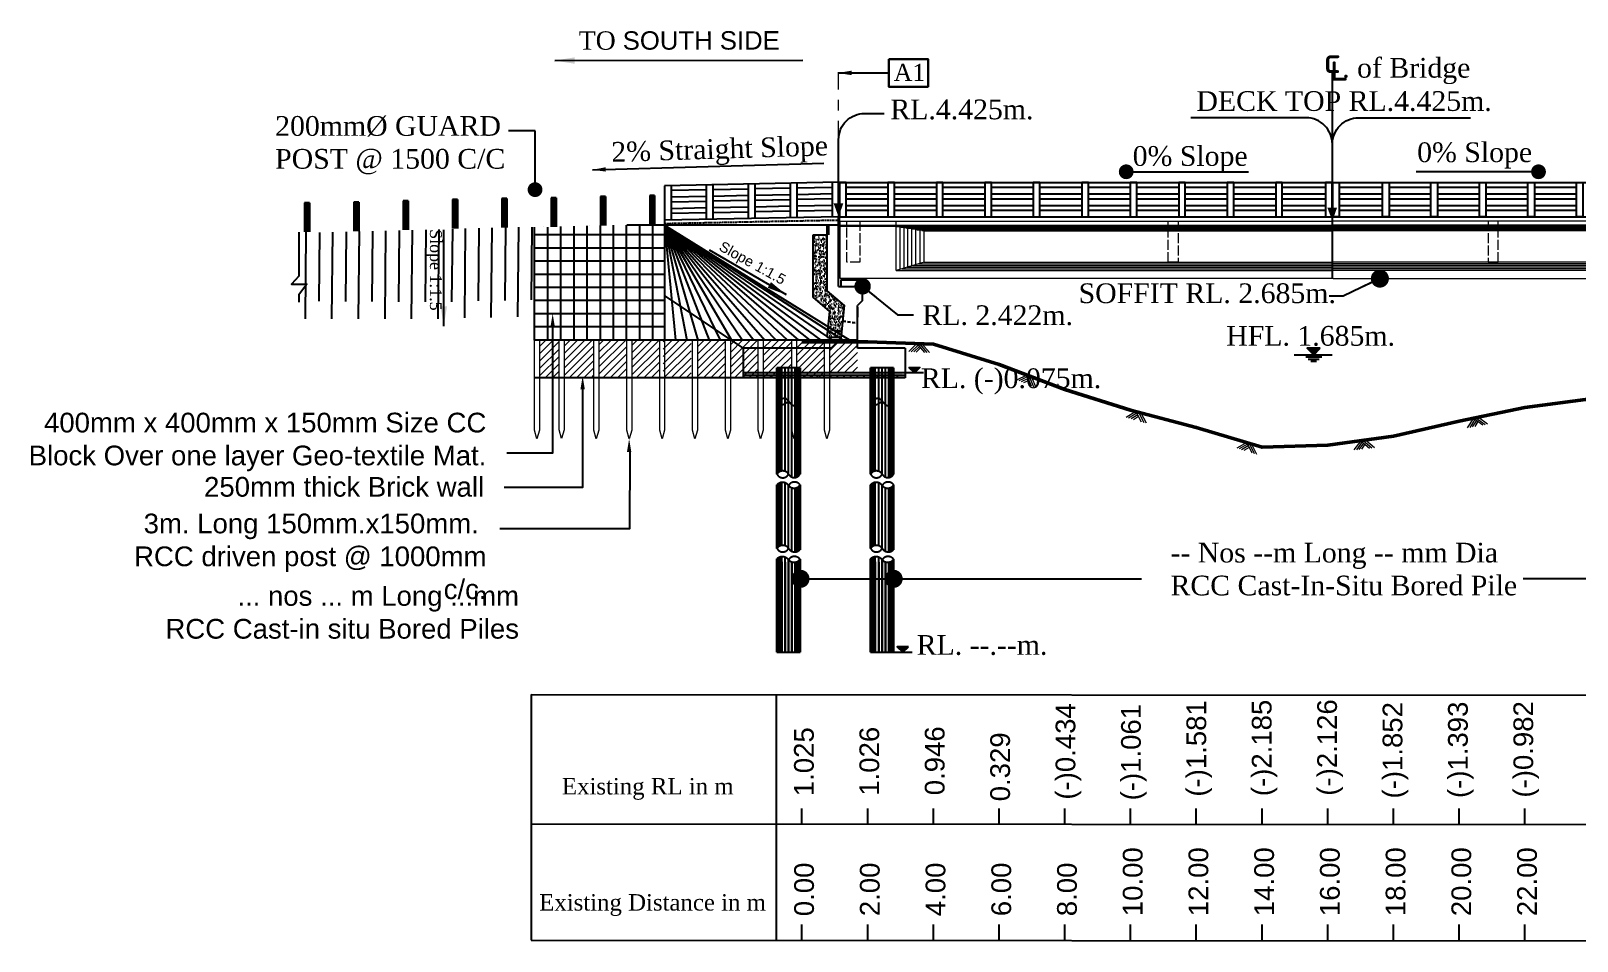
# Model space of a CAD drawing. Header units: millimetres. Extents: x -116975602006 to 5543032, y -156721783972 to 203313.
# Drawn here: x -277415 to -230364, y -9961 to 17736 of the extents above; entities that cross this region are included whole.
import ezdxf
from ezdxf.enums import TextEntityAlignment as Align

# ---------------------------------------------------------------- set-up
doc = ezdxf.new("R2010")
doc.units = ezdxf.units.MM
doc.header["$LTSCALE"] = 250
for name, pattern in [('ACAD_ISO02W100', [15, 12, -3]), ('CENTER', [50.8, 31.75, -6.35, 6.35, -6.35]), ('DASHDOT', [25.4, 12.7, -6.35, 0, -6.35]), ('DASHED', [19.05, 12.7, -6.35]), ('HIDDEN', [9.525, 6.35, -3.175])]:
    doc.linetypes.add(name, pattern=pattern)
for name, color, linetype in [('Abutment W Line', 11, 'Continuous'), ('Dimision', 4, 'Continuous'), ('Extra Line', 134, 'Continuous'), ('hatch', 65, 'Continuous'), ('Hatching', 65, 'Continuous'), ('L.L', 200, 'Continuous'), ('LINES', 7, 'Continuous'), ('MARKER', 7, 'Continuous'), ('Pile', 11, 'Continuous'), ('Ralling', 6, 'Continuous'), ('Text', 7, 'Continuous'), ('TXT', 7, 'Continuous')]:
    doc.layers.add(name, color=color, linetype=linetype)
for name, color, linetype, lineweight in [('Concrete inside', 124, 'Continuous', 13), ('Concrete Out', 4, 'Continuous', 20), ('Diap', 3, 'ACAD_ISO02W100', 9), ('Dimention', 7, 'Continuous', 25), ('Footpath', 22, 'Continuous', 20), ('Girder Line', 7, 'Continuous', 18), ('HAT', 9, 'Continuous', 13), ('Profail', 5, 'Continuous', 18), ('Railing', 6, 'Continuous', 13)]:
    doc.layers.add(name, color=color, linetype=linetype, lineweight=lineweight)
doc.styles.add('Bridge Dimision - 1', font='times.ttf', dxfattribs={"height": 125})
doc.styles.add('ROMANS', font='arial.ttf', dxfattribs={"height": 200})
doc.styles.get("Standard").update_dxf_attribs({"font": 'times.ttf'})
doc.styles.add('SWIS', font='times.ttf')
doc.styles.add('TNR', font='times.ttf')
doc.dimstyles.new('ISO-25', dxfattribs={"dimtxt": 75, "dimasz": 35, "dimexe": 75, "dimexo": 45.625, "dimgap": 20, "dimtad": 1, "dimtoh": 1, "dimdec": 0, "dimtxsty": 'Standard', "dimblk": 'DOT', "dimcen": 300, "dimclrd": 256, "dimclre": 256, "dimclrt": 256, "dimadec": 0, "dimazin": 0, "dimtfac": 1, "dimtdec": 0, "dimtix": 1, "dimtmove": 0, "dimatfit": 3, "dimldrblk": 'DOT', "dimfxl": 1, "dimlwd": -1, "dimarcsym": 0})
doc.dimstyles.get("Standard").update_dxf_attribs({"dimtxt": 500, "dimasz": 700, "dimexe": 80, "dimexo": 70, "dimgap": 30, "dimtad": 1, "dimdec": 0, "dimlfac": -1, "dimzin": 0, "dimdsep": 46, "dimtxsty": 'Standard', "dimcen": 400, "dimadec": 0, "dimazin": 0, "dimtfac": 1, "dimtdec": 0, "dimtix": 1, "dimtofl": 0, "dimtmove": 0, "dimatfit": 3, "dimfxl": 1, "dimtolj": 1, "dimtzin": 0, "dimarcsym": 0})

# ---------------------------------------------------------------- blocks, each defined once
blk = doc.blocks.new('_Dot')
at = {"color": 0, "linetype": 'ByBlock', "lineweight": -2}
blk.add_line((-0.5, 0), (-1, 0), dxfattribs=at)
at = {"color": 0, "linetype": 'ByBlock', "const_width": 0.5}
blk.add_lwpolyline([(-0.25, 0, 1), (0.25, 0, 1)], format="xyb", close=True, dxfattribs=at)
blk = doc.blocks.new('MHHK')
at = {"layer": 'hatch', "ltscale": 0.5}
h = blk.add_hatch(dxfattribs=at)
h.set_pattern_fill('AR-CONC', color=256)
h.set_pattern_definition([(50, (750126.11, 94998.71), (182.18467, -15.939086), [19.05, -209.55]), (355, (750126.11, 94998.7), (-35.24342, 191.056845), [15.24, -167.640584]), (100.451445, (750141.3, 94997.38), (146.941247, 175.117752), [16.19001, -178.090245]), (46.1842, (750126.11, 95049.5), (271.07904, -42.04233), [28.575, -314.325]), (96.635558, (750148.7, 95046), (237.404134, 247.426125), [24.28502, -267.13561]), (351.18415, (750126.1, 95049.5), (237.40413, 247.426125), [22.85997, -251.45973]), (21, (750151.51, 95036.81), (151.614391, -102.265198), [19.05, -209.55]), (326, (750151.51, 95036.8), (61.80203, 184.187966), [15.24, -167.64]), (71.451445, (750164.15, 95028.29), (213.41642, 81.92277), [16.19001, -178.089938]), (37.5, (750126.114, 94998.71), (3.0886033, 84.555039), [0, -165.608, 0, -170.18, 0, -168.275]), (7.5, (750126.11, 94998.71), (66.8196625, 100.180575), [0, -97.028, 0, -161.798, 0, -64.135]), (327.5, (750069.47, 94998.71), (135.590595, -5.728744), [0, -63.5, 0, -198.12, 0, -262.89]), (317.5, (750044.07, 94998.71), (148.129181, 25.426491), [0, -82.55, 0, -131.572, 0, -186.69])])
h.paths.add_polyline_path([(1572222, -332826), (1571797, -332826), (1571797, -334474), (1571272, -334924), (1571368, -335884), (1571795, -335884), (1571716, -335103), (1572222, -334670)])
h = blk.add_hatch(dxfattribs=at)
h.set_pattern_fill('AR-CONC', color=256)
h.set_pattern_definition([(50, (677280.65, 84551.31), (182.18467, -15.939086), [19.05, -209.55]), (355, (677280.65, 84551.31), (-35.24342, 191.056845), [15.24, -167.640584]), (100.451445, (677295.83, 84549.98), (146.941247, 175.117752), [16.19001, -178.090245]), (46.1842, (677280.65, 84602.11), (271.07904, -42.04233), [28.575, -314.325]), (96.635558, (677303.24, 84598.6), (237.404134, 247.426125), [24.28502, -267.13561]), (351.18415, (677280.65, 84602.1), (237.404134, 247.426125), [22.85997, -251.45973]), (21, (677306.05, 84589.41), (151.614391, -102.265198), [19.05, -209.55]), (326, (677306.05, 84589.41), (61.80203, 184.187966), [15.24, -167.64]), (71.451445, (677318.68, 84580.89), (213.41642, 81.92277), [16.19001, -178.089938]), (37.5, (677280.645, 84551.31), (3.0886033, 84.555039), [0, -165.608, 0, -170.18, 0, -168.275]), (7.5, (677280.645, 84551.31), (66.8196625, 100.180575), [0, -97.028, 0, -161.798, 0, -64.135]), (327.5, (677224, 84551.31), (135.590595, -5.728744), [0, -63.5, 0, -198.12, 0, -262.89]), (317.5, (677198.6, 84551.31), (148.129181, 25.426491), [0, -82.55, 0, -131.572, 0, -186.69])])
h.paths.add_polyline_path([(1574347, -336974), (1569522, -336974), (1569522, -337049), (1574347, -337049)])
at = {"layer": 'hatch'}
h = blk.add_hatch(dxfattribs=at)
h.set_pattern_fill('AR-B88', color=256)
h.set_pattern_definition([(0, (742684.97, 98304.36), (0, 203.2), []), (90, (742684.97, 98304.36), (-101.6, 203.2), [203.2, -203.2])])
h.paths.add_polyline_path([(1574347, -337049), (1569522, -337049), (1569522, -337124), (1574347, -337124)])
at = {"layer": 'Abutment W Line'}
for p, q in [((1571447, -331173), (1571447, -332225)), ((1571447, -331174), (1576747, -331280)), ((1571647, -331183), (1571647, -332234)), ((1572723, -331199), (1572723, -332250)), ((1572923, -331203), (1572923, -332254)), ((1573998, -331224), (1573998, -332275)), ((1574198, -331228), (1574198, -332279)), ((1571647, -331328), (1572723, -331350)), ((1571647, -331528), (1572723, -331550)), ((1571647, -331678), (1572723, -331700)), ((1572923, -331354), (1573998, -331375)), ((1572923, -331554), (1573998, -331575)), ((1572923, -331704), (1573998, -331725)), ((1574198, -331379), (1575274, -331401)), ((1574198, -331579), (1575274, -331601)), ((1575274, -331250), (1575274, -332301)), ((1575474, -331254), (1575474, -332305)), ((1575474, -331405), (1576547, -331426)), ((1575474, -331605), (1576547, -331626)), ((1576547, -331275), (1576547, -332326)), ((1576747, -331280), (1576747, -332714)), ((1571647, -331878), (1572723, -331900)), ((1571647, -332028), (1572723, -332050)), ((1572923, -331904), (1573998, -331925)), ((1572923, -332054), (1573998, -332075)), ((1574198, -331729), (1575274, -331751)), ((1574198, -331929), (1575274, -331951)), ((1574198, -332079), (1575274, -332101)), ((1575474, -331755), (1576547, -331776)), ((1575474, -331955), (1576547, -331976)), ((1575474, -332105), (1576547, -332126)), ((1571447, -332224), (1576747, -332330)), ((1571447, -334341), (1571447, -332225)), ((1571447, -332474), (1571797, -332474)), ((1576747, -332580), (1576747, -334624)), ((1571447, -334341), (1570722, -334341)), ((1570722, -334774), (1570722, -334341)), ((1571384, -334144), (1570784, -334144)), ((1570784, -334144), (1570784, -334341)), ((1571259, -334104), (1570909, -334104)), ((1570912, -334144), (1570912, -334104)), ((1571259, -334144), (1571259, -334104)), ((1571384, -334144), (1571384, -334341)), ((1570722, -334774), (1570872, -334924)), ((1570872, -336224), (1570872, -334924)), ((1576747, -334624), (1574347, -336224)), ((1571372, -335924), (1571672, -336224)), ((1569422, -336224), (1569422, -336974)), ((1569422, -336224), (1569422, -337124)), ((1569422, -336224), (1570872, -336224)), ((1571672, -336224), (1574347, -336224)), ((1571672, -336224), (1574347, -336224)), ((1574347, -336224), (1574347, -337124)), ((1569422, -336974), (1574347, -336974)), ((1569422, -337049), (1574347, -337049)), ((1569422, -337124), (1574347, -337124)), ((1569772, -337906), (1569772, -337162)), ((1570472, -337906), (1570472, -337162)), ((1572622, -337906), (1572622, -337162)), ((1573322, -337906), (1573322, -337162))]:
    blk.add_line(p, q, dxfattribs=at)
at = {"layer": 'Abutment W Line', "linetype": 'HIDDEN', "ltscale": 0.02}
blk.add_line((1571445, -332330), (1576747, -332436), dxfattribs=at)
at = {"layer": 'Abutment W Line'}
for points in [[(1571372, -335924), (1571272, -334924), (1571797, -334474), (1571797, -332474)], [(1571795, -335884), (1571716, -335103), (1572222, -334670), (1572222, -332774)], [(1572222, -332774), (1571797, -332774)], [(1571795, -335884), (1571368, -335884)]]:
    blk.add_lwpolyline(points, dxfattribs=at)
for points in [[(1569772, -337905), (1569965, -337979), (1570018, -337940), (1570076, -337885), (1570122, -337833), (1570221, -337754), (1570345, -337778), (1570472, -337897), (1570299, -337936), (1570185, -337888), (1570122, -337833)], [(1572622, -337905), (1572815, -337979), (1572868, -337940), (1572925, -337885), (1572972, -337833), (1573070, -337754), (1573195, -337778), (1573322, -337897), (1573149, -337936), (1573034, -337888), (1572972, -337833)]]:
    blk.add_spline(points, degree=3, dxfattribs=at)
at = {"layer": 'Dimision', "ltscale": 5}
for p, q in [((1570872, -334974), (1570872, -335274)), ((1570873, -334837), (1570874, -334837)), ((1571260, -334836), (1571258, -334836)), ((1570872, -335024), (1570872, -335274))]:
    blk.add_line(p, q, dxfattribs=at)
blk.add_solid([(1570909, -334144), (1570909, -334104), (1571259, -334144), (1571259, -334104)], dxfattribs=at)
at = {"layer": 'Extra Line', "linetype": 'HIDDEN', "lineweight": 13, "ltscale": 0.06}
for p, q in [((1571318, -335380), (1570872, -335443)), ((1571321, -335411), (1570872, -335474))]:
    blk.add_line(p, q, dxfattribs=at)
at = {"layer": 'L.L', "linetype": 'HIDDEN', "ltscale": 0.1}
for p, q in [((1569772, -337162), (1569772, -336824)), ((1569772, -336824), (1570472, -336824)), ((1570472, -337162), (1570472, -336824)), ((1572622, -337162), (1572622, -336824)), ((1572622, -336824), (1573322, -336824)), ((1573322, -337162), (1573322, -336824))]:
    blk.add_line(p, q, dxfattribs=at)
blk = doc.blocks.new('04')
at = {"layer": 'HAT', "ltscale": 0.5}
for p, q in [((0, 0), (235, -256)), ((0, 0), (-241, -250)), ((38, -42), (-165, -252)), ((76, -83), (-88, -254)), ((114, -125), (-12, -256)), ((76, 0), (311, -256)), ((153, 0), (388, -256))]:
    blk.add_line(p, q, dxfattribs=at)

msp = doc.modelspace()

# ---------------------------------------------------------------- hatches: boundary and pattern name
at = {"layer": 'Dimision', "ltscale": 5}
for points in [[(-250700.3, 7498), (-250360.9, 7498), (-250530.6, 7328.3)], [(-250711.3, -1003.5), (-251050.7, -1003.5), (-250881, -1173.2)]]:
    msp.add_hatch(color=256, dxfattribs=at).paths.add_polyline_path(points)
at = {"layer": 'Footpath', "lineweight": 13, "ltscale": 250}
h = msp.add_hatch(dxfattribs=at)
h.set_pattern_fill('ANSI31', color=256, scale=50)
h.set_pattern_definition([(45, (-286132.14, -426908.23), (-112.2532, 112.2532), [])])
h.paths.add_polyline_path([(-261936.2, 8328.2), (-261341, 8328.2), (-261341, 7178.3), (-261936.2, 7178.3)])
h = msp.add_hatch(dxfattribs=at)
h.set_pattern_fill('ANSI31', color=256, scale=50)
h.set_pattern_definition([(45, (-287192.43, -426908.23), (-112.2532, 112.2532), [])])
h.paths.add_polyline_path([(-261191, 8328.2), (-260280.7, 8328.2), (-260280.7, 7178.3), (-261191, 7178.3)])
h = msp.add_hatch(dxfattribs=at)
h.set_pattern_fill('ANSI31', color=256, scale=50)
h.set_pattern_definition([(45, (-288192.43, -426908.23), (-112.2532, 112.2532), [])])
h.paths.add_polyline_path([(-260130.7, 8328.2), (-259280.7, 8328.2), (-259280.7, 7178.3), (-260130.7, 7178.3)])
h = msp.add_hatch(dxfattribs=at)
h.set_pattern_fill('ANSI31', color=256, scale=50)
h.set_pattern_definition([(45, (-289192.43, -426908.23), (-112.2532, 112.2532), [])])
h.paths.add_polyline_path([(-259130.7, 8328.2), (-258280.7, 8328.2), (-258280.7, 7178.3), (-259130.7, 7178.3)])
h = msp.add_hatch(dxfattribs=at)
h.set_pattern_fill('ANSI31', color=256, scale=50)
h.set_pattern_definition([(45, (-290147.22, -426908.23), (-112.2532, 112.2532), [])])
h.paths.add_polyline_path([(-258175.9, 8328.2), (-257325.9, 8328.2), (-257325.9, 7178.3), (-258175.9, 7178.3)])
h = msp.add_hatch(dxfattribs=at)
h.set_pattern_fill('ANSI31', color=256, scale=50)
h.set_pattern_definition([(45, (-291192.43, -426908.23), (-112.2532, 112.2532), [])])
h.paths.add_polyline_path([(-257130.7, 8328.2), (-256280.7, 8328.2), (-256280.7, 7178.3), (-257130.7, 7178.3)])
h = msp.add_hatch(dxfattribs=at)
h.set_pattern_fill('ANSI31', color=256, scale=50)
h.set_pattern_definition([(45, (-1791824.29, 310518.89), (-112.253202, 112.253202), [])])
h.paths.add_polyline_path([(-255280.7, 8328.2), (-255280.7, 7178.3), (-256130.7, 7178.3), (-256130.7, 8328.2)])
h = msp.add_hatch(dxfattribs=at)
h.set_pattern_fill('ANSI31', color=256, scale=50)
h.set_pattern_definition([(45, (-293192.43, -426908.23), (-112.2532, 112.2532), [])])
h.paths.add_polyline_path([(-255130.7, 8328.2), (-254263.6, 8328.2), (-254263.6, 7478.3), (-254711, 7478.3), (-254711, 7178.3), (-255130.7, 7178.3)])
h = msp.add_hatch(dxfattribs=at)
h.set_pattern_fill('ANSI31', color=256, scale=50)
h.set_pattern_definition([(45, (-294203.4, -426908.23), (-112.2532, 112.2532), [])])
h.paths.add_polyline_path([(-254119.7, 8328.2), (-253263.6, 8328.2), (-253263.6, 7178.3), (-254119.7, 7178.3)])
h = msp.add_hatch(dxfattribs=at)
h.set_pattern_fill('ANSI31', color=256, scale=50)
h.set_pattern_definition([(45, (-295209.51, -426758.23), (-112.2532, 112.2532), [])])
h.paths.add_polyline_path([(-253113.6, 8328.2), (-252263.6, 8328.2), (-252263.6, 7328.3), (-253113.6, 7328.3)])
at = {"layer": 'Text'}
msp.add_hatch(color=256, dxfattribs=at).paths.add_polyline_path([(-238379, 7878.6), (-238577.8, 8077.4), (-238180.1, 8077.4)])
msp.add_hatch(color=256, dxfattribs=at).paths.add_polyline_path([(-238379, 7878.6), (-238577.8, 8077.4), (-238180.1, 8077.4)])

# ---------------------------------------------------------------- linework, layer by layer
at = {"ltscale": 10}
for p, q in [((-262086.2, 8328.2), (-262086.2, 11768.3)), ((-261686, 8328.2), (-261686, 11768.3)), ((-261286, 8328.2), (-261286, 11785.6)), ((-260886, 8328.2), (-260886, 11794.2)), ((-260486, 8328.2), (-260486, 11802.9)), ((-260086, 8328.2), (-260086, 11811.5)), ((-259686, 8328.2), (-259686, 11820.1)), ((-259286, 8328.2), (-259286, 11828.8)), ((-258886, 8328.2), (-258886, 11828.9)), ((-258486, 8328.2), (-258486, 11828.9)), ((-258136, 11828.9), (-252491.3, 8329.7)), ((-258136, 11828.9), (-258136, 8328.2)), ((-258136, 11828.9), (-257796, 8328.2)), ((-258136, 11828.9), (-257456.1, 8328.2)), ((-258136, 11828.9), (-257116.1, 8328.2)), ((-258136, 11828.9), (-256776.1, 8328.2)), ((-258136, 11828.9), (-256436.1, 8328.2)), ((-258136, 11828.9), (-256096.2, 8328.2)), ((-258136, 11828.9), (-255756.2, 8328.2)), ((-258136, 11828.9), (-255416.2, 8328.2)), ((-258136, 11828.9), (-255076.2, 8328.2)), ((-258136, 11828.9), (-254736.3, 8328.2)), ((-258136, 11828.9), (-254396.3, 8328.2)), ((-258136, 11828.9), (-254056.3, 8328.2)), ((-258136, 11828.9), (-253716.3, 8328.2)), ((-258136, 11828.9), (-253376.4, 8328.2)), ((-258136, 11828.9), (-253036.4, 8328.2)), ((-258136, 11828.9), (-252696.4, 8328.2)), ((-254011, 7478.3), (-254711, 7478.3)), ((-251161.4, 7478.3), (-251861.4, 7478.3))]:
    msp.add_line(p, q, dxfattribs=at)
at = {"color": 5, "lineweight": 30}
msp.add_lwpolyline([(-251309.3, 16877.7), (-250113.8, 16877.7), (-250113.8, 16036.6), (-251309.3, 16036.6)], close=True, dxfattribs=at)
at = {"layer": 'Abutment W Line', "ltscale": 10}
for p, q in [((-252811, 13127.3), (-222811, 13127.3)), ((-252611, 12977.3), (-251336, 12977.3)), ((-252611, 12777.3), (-251336, 12777.3)), ((-251136, 12977.3), (-249861, 12977.3)), ((-251136, 12777.3), (-249861, 12777.3)), ((-249661, 12977.3), (-248386, 12977.3)), ((-249661, 12777.3), (-248386, 12777.3)), ((-248186, 12977.3), (-246911, 12977.3)), ((-248186, 12777.3), (-246911, 12777.3)), ((-246711, 12977.3), (-245436, 12977.3)), ((-246711, 12777.3), (-245436, 12777.3)), ((-245236, 12977.3), (-243961, 12977.3)), ((-245236, 12777.3), (-243961, 12777.3)), ((-243761, 12977.3), (-242486, 12977.3)), ((-243761, 12777.3), (-242486, 12777.3)), ((-242286, 12977.3), (-241011, 12977.3)), ((-242286, 12777.3), (-241011, 12777.3)), ((-240811, 12977.3), (-239536, 12977.3)), ((-240811, 12777.3), (-239536, 12777.3)), ((-239336, 12977.3), (-238021, 12977.3)), ((-239336, 12777.3), (-238021, 12777.3)), ((-237601, 12977.3), (-236286, 12977.3)), ((-237601, 12777.3), (-236286, 12777.3)), ((-236086, 12977.3), (-234811, 12977.3)), ((-236086, 12777.3), (-234811, 12777.3)), ((-234611, 12977.3), (-233336, 12977.3)), ((-234611, 12777.3), (-233336, 12777.3)), ((-233136, 12977.3), (-231861, 12977.3)), ((-233136, 12777.3), (-231861, 12777.3)), ((-231661, 12977.3), (-230386, 12977.3)), ((-231661, 12777.3), (-230386, 12777.3)), ((-252611, 12627.3), (-251336, 12627.3)), ((-252611, 12427.3), (-251336, 12427.3)), ((-252611, 12277.3), (-251336, 12277.3)), ((-251136, 12627.3), (-249861, 12627.3)), ((-251136, 12427.3), (-249861, 12427.3)), ((-251136, 12277.3), (-249861, 12277.3)), ((-249661, 12627.3), (-248386, 12627.3)), ((-249661, 12427.3), (-248386, 12427.3)), ((-249661, 12277.3), (-248386, 12277.3)), ((-248186, 12627.3), (-246911, 12627.3)), ((-248186, 12427.3), (-246911, 12427.3)), ((-248186, 12277.3), (-246911, 12277.3)), ((-246711, 12627.3), (-245436, 12627.3)), ((-246711, 12427.3), (-245436, 12427.3)), ((-246711, 12277.3), (-245436, 12277.3)), ((-245236, 12627.3), (-243961, 12627.3)), ((-245236, 12427.3), (-243961, 12427.3)), ((-245236, 12277.3), (-243961, 12277.3)), ((-243761, 12627.3), (-242486, 12627.3)), ((-243761, 12427.3), (-242486, 12427.3)), ((-243761, 12277.3), (-242486, 12277.3)), ((-242286, 12627.3), (-241011, 12627.3)), ((-242286, 12427.3), (-241011, 12427.3)), ((-242286, 12277.3), (-241011, 12277.3)), ((-240811, 12627.3), (-239536, 12627.3)), ((-240811, 12427.3), (-239536, 12427.3)), ((-240811, 12277.3), (-239536, 12277.3)), ((-239336, 12627.3), (-238021, 12627.3)), ((-239336, 12427.3), (-238021, 12427.3)), ((-239336, 12277.3), (-238021, 12277.3)), ((-237601, 12627.3), (-236286, 12627.3)), ((-237601, 12427.3), (-236286, 12427.3)), ((-237601, 12277.3), (-236286, 12277.3)), ((-236086, 12627.3), (-234811, 12627.3)), ((-236086, 12427.3), (-234811, 12427.3)), ((-236086, 12277.3), (-234811, 12277.3)), ((-234611, 12627.3), (-233336, 12627.3)), ((-234611, 12427.3), (-233336, 12427.3)), ((-234611, 12277.3), (-233336, 12277.3)), ((-233136, 12627.3), (-231861, 12627.3)), ((-233136, 12427.3), (-231861, 12427.3)), ((-233136, 12277.3), (-231861, 12277.3)), ((-231661, 12627.3), (-230386, 12627.3)), ((-231661, 12427.3), (-230386, 12427.3)), ((-231661, 12277.3), (-230386, 12277.3)), ((-252811, 12077.3), (-222811, 12077.3)), ((-252806, 10928.5), (-252806, 12081)), ((-258131.2, 11528.2), (-262086.2, 11528.2)), ((-258131.2, 11128.2), (-262086.2, 11128.2)), ((-258131.2, 10728.2), (-262086.2, 10728.2)), ((-258131.2, 10328.2), (-262086.2, 10328.2)), ((-258131.2, 9928.2), (-262086.2, 9928.2)), ((-258131.2, 9528.2), (-262086.2, 9528.2)), ((-258131.2, 9128.2), (-262086.2, 9128.2)), ((-258131.2, 8728.2), (-262086.2, 8728.2)), ((-252261, 8328.2), (-262086.2, 8328.2)), ((-254586, 7178.3), (-262086.2, 7178.3))]:
    msp.add_line(p, q, dxfattribs=at)
at = {"layer": 'Abutment W Line'}
for p, q in [((-253136, 11534.7), (-253136, 11831.7)), ((-252836, 10796.9), (-252836, 11831.7))]:
    msp.add_line(p, q, dxfattribs=at)
at = {"layer": 'Abutment W Line', "ltscale": 10}
for points in [[(-252811, 12077.3), (-252611, 12077.3), (-252611, 13127.3), (-252811, 13127.3)], [(-251336, 12077.3), (-251136, 12077.3), (-251136, 13127.3), (-251336, 13127.3)], [(-249861, 12077.3), (-249661, 12077.3), (-249661, 13127.3), (-249861, 13127.3)], [(-248386, 12077.3), (-248186, 12077.3), (-248186, 13127.3), (-248386, 13127.3)], [(-246911, 12077.3), (-246711, 12077.3), (-246711, 13127.3), (-246911, 13127.3)], [(-245436, 12077.3), (-245236, 12077.3), (-245236, 13127.3), (-245436, 13127.3)], [(-243961, 12077.3), (-243761, 12077.3), (-243761, 13127.3), (-243961, 13127.3)], [(-242486, 12077.3), (-242286, 12077.3), (-242286, 13127.3), (-242486, 13127.3)], [(-241011, 12077.3), (-240811, 12077.3), (-240811, 13127.3), (-241011, 13127.3)], [(-239536, 12077.3), (-239336, 12077.3), (-239336, 13127.3), (-239536, 13127.3)], [(-238021, 12077.3), (-237821, 12077.3), (-237821, 13127.3), (-238021, 13127.3)], [(-237601, 12077.3), (-237801, 12077.3), (-237801, 13127.3), (-237601, 13127.3)], [(-236086, 12077.3), (-236286, 12077.3), (-236286, 13127.3), (-236086, 13127.3)], [(-234611, 12077.3), (-234811, 12077.3), (-234811, 13127.3), (-234611, 13127.3)], [(-233136, 12077.3), (-233336, 12077.3), (-233336, 13127.3), (-233136, 13127.3)], [(-231661, 12077.3), (-231861, 12077.3), (-231861, 13127.3), (-231661, 13127.3)], [(-230186, 12077.3), (-230386, 12077.3), (-230386, 13127.3), (-230186, 13127.3)]]:
    msp.add_lwpolyline(points, close=True, dxfattribs=at)
at = {"layer": 'Abutment W Line'}
msp.add_lwpolyline([(-252836, 11828.9), (-259281, 11828.9)], dxfattribs=at)
at = {"layer": 'Abutment W Line', "ltscale": 10}
for points in [[(-254711, -1171.6), (-254011, -1171.6)], [(-251861.4, -1171.6), (-251161.4, -1171.6)]]:
    msp.add_lwpolyline(points, dxfattribs=at)
at = {"layer": 'Concrete inside', "lineweight": 0, "ltscale": 50}
for p, q in [((-252786, 11826.2), (-237786, 11826.2)), ((-251086, 11786.7), (-252786, 11786.7)), ((-251086, 11786.7), (-237786, 11786.7)), ((-250236, 11651.7), (-251086, 11786.7)), ((-250966, 10484.5), (-250966, 11767.7)), ((-222786, 11826.2), (-237786, 11826.2)), ((-224486, 11786.7), (-237786, 11786.7)), ((-250928.6, 11761.7), (-237786, 11761.7)), ((-250846, 10519.8), (-250846, 11748.6)), ((-250771.2, 11736.7), (-237786, 11736.7)), ((-250726, 10555.1), (-250726, 11729.6)), ((-250613.8, 11711.7), (-237786, 11711.7)), ((-250606, 10590.4), (-250606, 11705.7)), ((-250486, 10625.7), (-250486, 11691.4)), ((-250456.4, 11686.7), (-237786, 11686.7)), ((-250352.2, 10665.1), (-250352.2, 11670.2)), ((-250299, 11661.7), (-237786, 11661.7)), ((-250236, 11651.7), (-237786, 11651.7)), ((-250236, 10699.2), (-250236, 11651.7)), ((-224643.4, 11761.7), (-237786, 11761.7)), ((-224800.8, 11736.7), (-237786, 11736.7)), ((-224958.2, 11711.7), (-237786, 11711.7)), ((-225115.6, 11686.7), (-237786, 11686.7)), ((-225273, 11661.7), (-237786, 11661.7)), ((-225336, 11651.7), (-237786, 11651.7)), ((-250236, 10699.2), (-251086, 10449.2)), ((-251086, 10449.2), (-237786, 10449.2)), ((-250916, 10499.2), (-237786, 10499.2)), ((-250746, 10549.2), (-237786, 10549.2)), ((-250576, 10599.2), (-237786, 10599.2)), ((-250406, 10649.2), (-237786, 10649.2)), ((-250236, 10699.2), (-237786, 10699.2)), ((-225336, 10699.2), (-237786, 10699.2)), ((-225166, 10649.2), (-237786, 10649.2)), ((-224996, 10599.2), (-237786, 10599.2)), ((-224826, 10549.2), (-237786, 10549.2)), ((-224656, 10499.2), (-237786, 10499.2)), ((-224486, 10449.2), (-237786, 10449.2))]:
    msp.add_line(p, q, dxfattribs=at)
at = {"layer": 'Concrete Out'}
for p, q in [((-252786, 11951.2), (-237786, 11951.2)), ((-252786, 10199.2), (-252786, 11951.2)), ((-251086, 10449.2), (-251086, 11951.2)), ((-222786, 11951.2), (-237786, 11951.2)), ((-237786, 10199.2), (-252786, 10199.2)), ((-237786, 10199.2), (-222786, 10199.2))]:
    msp.add_line(p, q, dxfattribs=at)
at = {"layer": 'Diap', "ltscale": 0.1}
for points in [[(-252186, 11951.2), (-252186, 10699.2), (-252586, 10699.2), (-252586, 11951.2)], [(-242506, 11951.2), (-242506, 10699.2), (-242806, 10699.2), (-242806, 11951.2)], [(-233066, 11951.2), (-233066, 10699.2), (-232766, 10699.2), (-232766, 11951.2)]]:
    msp.add_lwpolyline(points, dxfattribs=at)
at = {"layer": 'Dimision', "ltscale": 5}
for p, q in [((-250250.2, 7328.3), (-250811, 7328.3)), ((-251161.4, -1173.2), (-250600.6, -1173.2))]:
    msp.add_line(p, q, dxfattribs=at)
for points in [[(-252837.7, 12490.8), (-252837.7, 14426.8, -0.4142136), (-252037.7, 15226.8), (-251451.8, 15226.8)], [(-237811, 12441.2), (-237811, 14291.6, 0.4142136), (-238611, 15091.6), (-242118, 15091.6)], [(-237811, 12441.2), (-237811, 14291.6, -0.4142136), (-237011, 15091.6), (-233609, 15091.6)]]:
    msp.add_lwpolyline(points, format="xyb", dxfattribs=at)
at = {"layer": 'Dimision', "ltscale": 5, "elevation": 0}
for points in [[(-261537.9, 8728.2), (-261537.9, 4883.3), (-262934.6, 4883.3)], [(-260625.4, 6833.2), (-260625.4, 3846.4), (-263011.5, 3846.4)], [(-259193.9, 4922.6), (-259197, 2579.9), (-263147.6, 2579.9)]]:
    msp.add_lwpolyline(points, dxfattribs=at)
at = {"layer": 'Dimision', "ltscale": 5}
for points in [[(-250700.3, 7498), (-250360.9, 7498), (-250530.6, 7328.3)], [(-250711.3, -1003.5), (-251050.7, -1003.5), (-250881, -1173.2)]]:
    msp.add_lwpolyline(points, close=True, dxfattribs=at)
for points in [[(-252989.5, 12490.8), (-252836, 12077.1), (-252693, 12490.8)], [(-237964.5, 12360.3), (-237811, 11951.2), (-237668, 12360.3)], [(-261471.2, 8728.2), (-261537.9, 9128.2), (-261604.6, 8728.2)], [(-260558.8, 6833.2, 0), (-260625.4, 7233.2, 0), (-260692.1, 6833.2, 0)], [(-259143.4, 4922.6), (-259210, 5322.6), (-259276.7, 4922.6)]]:
    msp.add_solid(points, dxfattribs=at)
at = {"layer": 'Extra Line', "linetype": 'DASHDOT', "ltscale": 3}
msp.add_line((-237811, 10199.2), (-237811, 16517.1), dxfattribs=at)
at = {"layer": 'Extra Line'}
for p, q in [((-238968.4, 7878.6, -6935.2), (-237821.6, 7878.6, -6935.2)), ((-238622.5, 7813.6, -15604.2), (-238136, 7813.6, -15604.2)), ((-238544.2, 7748.6, -15604.2), (-238214.2, 7748.6, -15604.2)), ((-238466, 7683.6, -15604.2), (-238292.5, 7683.6, -15604.2))]:
    msp.add_line(p, q, dxfattribs=at)
at = {"layer": 'Girder Line', "linetype": 'CENTER', "lineweight": 0, "ltscale": 0.2}
msp.add_line((-252843.1, 13413.1), (-252843.1, 16457.2), dxfattribs=at)
at = {"layer": 'hatch', "ltscale": 10}
for p, q in [((-258554.9, 12728.1), (-258554.9, 11846.5)), ((-258509.9, 12728.1), (-258509.9, 11846.1)), ((-258464.9, 12728.1), (-258464.9, 11845.7)), ((-269054.9, 12501.6), (-269054.9, 11619.9)), ((-269009.9, 12501.6), (-269009.9, 11619.6)), ((-268964.9, 12501.6), (-268964.9, 11619.2)), ((-267554.9, 12528), (-267554.9, 11646.4)), ((-267509.9, 12528), (-267509.9, 11646)), ((-267464.9, 12528), (-267464.9, 11645.6)), ((-266054.9, 12565.2), (-266054.9, 11683.6)), ((-266009.9, 12565.2), (-266009.9, 11683.2)), ((-265964.9, 12565.2), (-265964.9, 11682.9)), ((-264554.9, 12603.9), (-264554.9, 11722.3)), ((-264509.9, 12603.9), (-264509.9, 11721.9)), ((-264464.9, 12603.9), (-264464.9, 11721.6)), ((-263054.9, 12633.5), (-263054.9, 11751.9)), ((-263009.9, 12633.5), (-263009.9, 11751.5)), ((-262964.9, 12633.5), (-262964.9, 11751.2)), ((-261554.9, 12657.5), (-261554.9, 11775.8)), ((-261509.9, 12657.5), (-261509.9, 11775.5)), ((-261464.9, 12657.5), (-261464.9, 11775.1)), ((-260054.9, 12695.7), (-260054.9, 11814.1)), ((-260009.9, 12695.7), (-260009.9, 11813.7)), ((-259964.9, 12695.7), (-259964.9, 11813.3)), ((-262166.8, 11768.8), (-262188.9, 9553.1)), ((-268631.9, 11604.3), (-268653.3, 9509.2)), ((-267823.7, 11624), (-267845.2, 9504.8)), ((-267015.5, 11643.6), (-267037.1, 9500.3)), ((-266207.3, 11663.3), (-266229, 9495.9)), ((-265399, 11683), (-265421, 9491.4)), ((-264590.8, 11702.6), (-264612.9, 9487)), ((-263783.2, 11733.9), (-263805.2, 9518.2)), ((-262975, 11751.3), (-262997, 9535.7))]:
    msp.add_line(p, q, dxfattribs=at)
at = {"layer": 'hatch', "ltscale": 3}
for p, q in [((-254257.5, 4176.6), (-254257.5, 5237.9)), ((-254153.4, 4148.8), (-254153.4, 5237.9)), ((-254119.7, 4155), (-254119.7, 5237.9)), ((-254065.4, 4184.7), (-254065.4, 5237.9)), ((-254031.8, 4217.8), (-254031.8, 5237.9)), ((-254011, 4250), (-254011, 5237.9)), ((-251407.9, 4176.6), (-251407.9, 5237.9)), ((-251303.8, 4148.8), (-251303.8, 5237.9)), ((-251270.1, 4155), (-251270.1, 5237.9)), ((-251215.7, 4184.7), (-251215.7, 5237.9)), ((-251182.2, 4217.8), (-251182.2, 5237.9)), ((-251161.4, 4250), (-251161.4, 5237.9))]:
    msp.add_line(p, q, dxfattribs=at)
at = {"layer": 'hatch', "ltscale": 10}
for points in [[(-269061.3, 8977.5), (-269035.8, 11620.8)], [(-268253.3, 8970.9), (-268227.8, 11614.1)], [(-267445.2, 8970.9), (-267419.6, 11633.8)], [(-266637.1, 8970.9), (-266611.4, 11653.5)], [(-265829, 8970.9), (-265803.2, 11673.1)], [(-265020.9, 8970.9), (-264994.9, 11692.8)], [(-264213.3, 9002.1), (-264187.3, 11724)], [(-263405.1, 9019.6), (-263379.1, 11741.5)], [(-262596.9, 9037), (-262570.9, 11759)]]:
    msp.add_lwpolyline(points, dxfattribs=at)
at = {"layer": 'Hatching', "ltscale": 3}
for p, q in [((-254711, 7478.3), (-254711, 4250)), ((-254711, 4250), (-254711, 7436.1)), ((-254690.2, 4276.7), (-254690.2, 7478.3)), ((-254656.7, 4306.3), (-254656.7, 7478.3)), ((-254602.3, 4337.3), (-254602.3, 7478.3)), ((-254568.6, 4342.2), (-254568.6, 7478.3)), ((-254464.5, 4332.6), (-254464.5, 7478.3)), ((-254361, 4248.4), (-254361, 7478.3)), ((-254257.5, 5237.9), (-254257.5, 7478.3)), ((-254153.4, 5237.9), (-254153.4, 7478.3)), ((-254119.7, 5237.9), (-254119.7, 7478.3)), ((-254065.4, 5237.9), (-254065.4, 7478.3)), ((-254031.8, 5237.9), (-254031.8, 7478.3)), ((-254011, 7478.3), (-254011, 5237.9)), ((-254011, 5237.9), (-254011, 7478.3)), ((-251861.4, 7478.3), (-251861.4, 4250)), ((-251861.4, 4250), (-251861.4, 7478.3)), ((-251840.6, 4276.7), (-251840.6, 7478.3)), ((-251807, 4306.3), (-251807, 7478.3)), ((-251752.7, 4337.3), (-251752.7, 7478.3)), ((-251719, 4342.2), (-251719, 7478.3)), ((-251614.9, 4332.6), (-251614.9, 7478.3)), ((-251511.4, 4248.4), (-251511.4, 7478.3)), ((-251407.9, 5237.9), (-251407.9, 7478.3)), ((-251303.8, 5237.9), (-251303.8, 7478.3)), ((-251270.1, 5237.9), (-251270.1, 7478.3)), ((-251215.7, 5237.9), (-251215.7, 7478.3)), ((-251182.2, 5237.9), (-251182.2, 7478.3)), ((-251161.4, 7478.3), (-251161.4, 5237.9)), ((-251161.4, 5237.9), (-251161.4, 7478.3)), ((-254011, 5237.9), (-254011, 4250)), ((-251161.4, 5237.9), (-251161.4, 4250)), ((-254711, 3921.4), (-254711, 1989.1)), ((-254711, 1989.1), (-254711, 3921.4)), ((-254690.2, 2010.7), (-254690.2, 3941.6)), ((-254656.7, 2037), (-254656.7, 3965.4)), ((-254602.3, 2064.6), (-254602.3, 3988.1)), ((-254568.6, 2081), (-254568.6, 3993.6)), ((-254464.5, 2063.2), (-254464.5, 3982.4)), ((-254361, 1987), (-254361, 3905.5)), ((-254257.5, 1907), (-254257.5, 3833.1)), ((-254153.4, 1882.3), (-254153.4, 3825.5)), ((-254119.7, 1892.5), (-254119.7, 3832.7)), ((-254111, 3996.9), (-254111, 3996.6)), ((-254065.4, 1914.7), (-254065.4, 3862)), ((-254031.8, 1936.2), (-254031.8, 3891.4)), ((-254011, 3917.6), (-254011, 1948.2)), ((-254011, 1953.5), (-254011, 3917.6)), ((-251861.4, 3921.4), (-251861.4, 1989.1)), ((-251861.4, 1989.1), (-251861.4, 3921.4)), ((-251840.6, 2010.7), (-251840.6, 3941.6)), ((-251807, 2037), (-251807, 3965.4)), ((-251752.7, 2064.6), (-251752.7, 3988.1)), ((-251719, 2081), (-251719, 3993.6)), ((-251614.9, 2063.2), (-251614.9, 3982.4)), ((-251511.4, 1987), (-251511.4, 3905.5)), ((-251407.9, 1907), (-251407.9, 3833.1)), ((-251303.8, 1882.3), (-251303.8, 3825.5)), ((-251270.1, 1892.5), (-251270.1, 3832.7)), ((-251261.4, 3996.9), (-251261.4, 3996.6)), ((-251215.7, 1914.7), (-251215.7, 3862)), ((-251182.2, 1936.2), (-251182.2, 3891.4)), ((-251161.4, 3917.6), (-251161.4, 1948.2)), ((-251161.4, 1953.5), (-251161.4, 3917.6)), ((-254586, 1888.8), (-254586, 1888.6)), ((-251736.4, 1888.8), (-251736.4, 1888.6)), ((-254711, 1672.9), (-254711, -1171.6)), ((-254711, -1171.6), (-254711, 1672.9)), ((-254690.2, -1171.6), (-254690.2, 1686.9)), ((-254690.2, 1644.5), (-254690.2, -1171.6)), ((-254656.7, -1171.6), (-254656.7, 1704.8)), ((-254656.7, 1621.8), (-254656.7, -1171.6)), ((-254602.3, -1171.6), (-254602.3, 1723.7)), ((-254602.3, 1597.2), (-254602.3, -1171.6)), ((-254568.6, -1171.6), (-254568.6, 1732.7)), ((-254568.6, 1574.5), (-254568.6, -1171.6)), ((-254464.5, -1171.6), (-254464.5, 1711.5)), ((-254464.5, 1570.2), (-254464.5, -1171.6)), ((-254361, -1171.6), (-254361, 1644.8)), ((-254361, 1643.5), (-254361, -1171.6)), ((-254257.5, -1171.6), (-254257.5, 1581.4)), ((-254257.5, 1570.2), (-254257.5, -1171.6)), ((-254153.4, 1574.5), (-254153.4, -1171.6)), ((-254153.4, -1171.6), (-254153.4, 1566.5)), ((-254119.7, 1597.2), (-254119.7, -1171.6)), ((-254119.7, -1171.6), (-254119.7, 1583.4)), ((-254065.4, 1621.8), (-254065.4, -1171.6)), ((-254065.4, -1171.6), (-254065.4, 1610.4)), ((-254031.8, 1644.5), (-254031.8, -1171.6)), ((-254031.8, -1171.6), (-254031.8, 1635.6)), ((-254011, 1662.6), (-254011, -1171.6)), ((-254011, -1171.6), (-254011, 1655.8)), ((-251861.4, 1672.9), (-251861.4, -1171.6)), ((-251861.4, -1171.6), (-251861.4, 1672.9)), ((-251840.6, -1171.6), (-251840.6, 1686.9)), ((-251840.6, 1644.5), (-251840.6, -1171.6)), ((-251807, -1171.6), (-251807, 1704.8)), ((-251807, 1621.8), (-251807, -1171.6)), ((-251752.7, -1171.6), (-251752.7, 1723.7)), ((-251752.7, 1597.2), (-251752.7, -1171.6)), ((-251719, -1171.6), (-251719, 1732.7)), ((-251719, 1574.5), (-251719, -1171.6)), ((-251614.9, -1171.6), (-251614.9, 1711.5)), ((-251614.9, 1570.2), (-251614.9, -1171.6)), ((-251511.4, -1171.6), (-251511.4, 1644.8)), ((-251511.4, 1643.5), (-251511.4, -1171.6)), ((-251407.9, -1171.6), (-251407.9, 1581.4)), ((-251407.9, 1570.2), (-251407.9, -1171.6)), ((-251303.8, 1574.5), (-251303.8, -1171.6)), ((-251303.8, -1171.6), (-251303.8, 1566.5)), ((-251270.1, 1597.2), (-251270.1, -1171.6)), ((-251270.1, -1171.6), (-251270.1, 1583.4)), ((-251215.7, 1621.8), (-251215.7, -1171.6)), ((-251215.7, -1171.6), (-251215.7, 1610.4)), ((-251182.2, 1644.5), (-251182.2, -1171.6)), ((-251182.2, -1171.6), (-251182.2, 1635.6)), ((-251161.4, 1662.6), (-251161.4, -1171.6)), ((-251161.4, -1171.6), (-251161.4, 1655.8))]:
    msp.add_line(p, q, dxfattribs=at)
at = {"layer": 'Hatching', "lineweight": -3, "ltscale": 3}
msp.add_lwpolyline([(-269259.9, 11614), (-269259.9, 10269.4), (-269484.6, 10026.9), (-269015.7, 10026.9), (-269259.9, 9707), (-269259.9, 9481.3)], dxfattribs=at)
at = {"layer": 'Hatching', "lineweight": 9, "ltscale": 3}
for points in [[(-261936.2, 8328.2), (-261936.2, 5587.3), (-262015.3, 5320.5), (-262086.2, 5587.3), (-262086.2, 8328.2)], [(-261191, 8328.2), (-261191, 5595.9), (-261270.1, 5329.1), (-261341, 5595.9), (-261341, 8328.2)], [(-260130.7, 8328.6), (-260130.7, 5587.7), (-260209.8, 5320.9), (-260280.7, 5587.7), (-260280.7, 8328.6)], [(-259130.7, 8328.6), (-259130.7, 5587.7), (-259209.8, 5320.9), (-259280.7, 5587.7), (-259280.7, 8328.2)], [(-258130.7, 8328.6), (-258130.7, 5587.7), (-258209.8, 5320.9), (-258280.7, 5587.7), (-258280.7, 8328.6)], [(-257130.7, 8328.2), (-257130.7, 5587.3), (-257209.8, 5320.5), (-257280.7, 5587.3), (-257280.7, 8328.2)], [(-256130.7, 8328.6), (-256130.7, 5587.7), (-256209.8, 5320.9), (-256280.7, 5587.7), (-256280.7, 8328.6)], [(-255130.7, 8328.2), (-255130.7, 5587.3), (-255209.8, 5320.5), (-255280.7, 5587.3), (-255280.7, 8328.2)], [(-254113.6, 8328.6), (-254113.6, 5587.7), (-254192.7, 5320.9), (-254263.6, 5587.7), (-254263.6, 8328.6)], [(-253113.6, 8328.2), (-253113.6, 5587.3), (-253192.7, 5320.5), (-253263.6, 5587.3), (-253263.6, 8328.2)]]:
    msp.add_lwpolyline(points, dxfattribs=at)
at = {"layer": 'LINES'}
for p, q in [((-262193.8, -2455.4), (-211011.3, -2487.2)), ((-262193.8, -2455.4), (-262193.8, -9929.6)), ((-254724.7, -9961.4), (-254724.7, -2460)), ((-262193.8, -6394.9), (-211011.3, -6426.8)), ((-262193.8, -9929.6), (-211011.3, -9961.4))]:
    msp.add_line(p, q, dxfattribs=at)
at = {"layer": 'MARKER', "color": 0}
for p, q in [((-253950.9, -6426.8), (-253950.9, -5926.8)), ((-251950.9, -6426.8), (-251950.9, -5926.8)), ((-249950.9, -6426.8), (-249950.9, -5926.8)), ((-247950.9, -6426.8), (-247950.9, -5926.8)), ((-245950.9, -6426.8), (-245950.9, -5926.8)), ((-243950.9, -6426.8), (-243950.9, -5926.8)), ((-241950.9, -6426.8), (-241950.9, -5926.8)), ((-239950.9, -6426.8), (-239950.9, -5926.8)), ((-237950.9, -6426.8), (-237950.9, -5926.8)), ((-235950.9, -6426.8), (-235950.9, -5926.8)), ((-233950.9, -6426.8), (-233950.9, -5926.8)), ((-231950.9, -6426.8), (-231950.9, -5926.8)), ((-253950.9, -9961.4), (-253950.9, -9461.4)), ((-251950.9, -9961.4), (-251950.9, -9461.4)), ((-249950.9, -9961.4), (-249950.9, -9461.4)), ((-247950.9, -9961.4), (-247950.9, -9461.4)), ((-245950.9, -9961.4), (-245950.9, -9461.4)), ((-243950.9, -9961.4), (-243950.9, -9461.4)), ((-241950.9, -9961.4), (-241950.9, -9461.4)), ((-239950.9, -9961.4), (-239950.9, -9461.4)), ((-237950.9, -9961.4), (-237950.9, -9461.4)), ((-235950.9, -9961.4), (-235950.9, -9461.4)), ((-233950.9, -9961.4), (-233950.9, -9461.4)), ((-231950.9, -9961.4), (-231950.9, -9461.4))]:
    msp.add_line(p, q, dxfattribs=at)
at = {"layer": 'Pile', "linetype": 'DASHED', "ltscale": 5}
for points in [[(-254011, 4250, -0.6098288), (-254359.6, 4250, 0.5401567), (-254711, 4250, 0.6372069), (-254359.6, 4250)], [(-251161.4, 4250, -0.6098288), (-251510, 4250, 0.5401567), (-251861.4, 4250, 0.6372069), (-251510, 4250)], [(-254711, 3921.4, -0.4723994), (-254359.6, 3904.3, 0.5154135), (-254008, 3922.2, 0.5349827), (-254359.6, 3904.3)], [(-251861.4, 3921.4, -0.4723994), (-251510, 3904.3, 0.5154135), (-251158.3, 3922.2, 0.5349827), (-251510, 3904.3)], [(-254011, 1953.5, -0.5050835), (-254359.6, 1989.1, 0.5233169), (-254711, 1989.1, 0.6192314), (-254359.6, 1989.1)], [(-251161.4, 1953.5, -0.5050835), (-251510, 1989.1, 0.5233169), (-251861.4, 1989.1, 0.6192314), (-251510, 1989.1)], [(-254711, 1672.9, -0.4200269), (-254359.6, 1643.5, 0.4779555), (-254011, 1655.8, 0.527947), (-254359.6, 1643.5)], [(-251861.4, 1672.9, -0.4200269), (-251510, 1643.5, 0.4779555), (-251161.4, 1655.8, 0.527947), (-251510, 1643.5)]]:
    msp.add_lwpolyline(points, format="xyb", dxfattribs=at)
at = {"layer": 'Profail', "lineweight": 50}
msp.add_lwpolyline([(-253950.9, 8278.3), (-251950.9, 8279.3), (-249950.9, 8199.3), (-247950.9, 7582.3), (-245950.9, 6819.3), (-243950.9, 6192.3), (-241950.9, 5672.3), (-239950.9, 5068.3), (-237950.9, 5127.3), (-235950.9, 5401.3), (-233950.9, 5860.3), (-231950.9, 6271.3), (-229950.9, 6543.3), (-227950.9, 6714.3), (-225950.9, 7411.3), (-223950.9, 7813.3), (-221950.9, 8120.3), (-219950.9, 8428.3), (-217950.9, 8428.3), (-215950.9, 8428.3), (-213950.9, 9171.3), (-211950.9, 9337.3), (-209950.9, 9346.3)], dxfattribs=at)
at = {"layer": 'Railing', "ltscale": 0.5, "const_width": 0.02}
msp.add_lwpolyline([(-259260.2, 11829.3), (-259260.2, 11829.3), (-269260.2, 11613.4)], dxfattribs=at)
at = {"layer": 'Ralling'}
for p, q in [((-258584.9, 12728.1), (-258584.9, 11846.7)), ((-258434.9, 12728.1), (-258584.9, 12728.1)), ((-258434.9, 12728.1), (-258434.9, 11845.5)), ((-269084.9, 12501.6), (-269084.9, 11620.2)), ((-268934.9, 12501.6), (-269084.9, 12501.6)), ((-268934.9, 12501.6), (-268934.9, 11619)), ((-267584.9, 12528), (-267584.9, 11646.6)), ((-267434.9, 12528), (-267584.9, 12528)), ((-267434.9, 12528), (-267434.9, 11645.4)), ((-266084.9, 12565.2), (-266084.9, 11683.8)), ((-265934.9, 12565.2), (-266084.9, 12565.2)), ((-265934.9, 12565.2), (-265934.9, 11682.6)), ((-264584.9, 12603.9), (-264584.9, 11722.5)), ((-264434.9, 12603.9), (-264584.9, 12603.9)), ((-264434.9, 12603.9), (-264434.9, 11721.3)), ((-263084.9, 12633.5), (-263084.9, 11752.1)), ((-262934.9, 12633.5), (-263084.9, 12633.5)), ((-262934.9, 12633.5), (-262934.9, 11750.9)), ((-261584.9, 12657.5), (-261584.9, 11776.1)), ((-261434.9, 12657.5), (-261584.9, 12657.5)), ((-261434.9, 12657.5), (-261434.9, 11774.9)), ((-260084.9, 12695.7), (-260084.9, 11814.3)), ((-259934.9, 12695.7), (-260084.9, 12695.7)), ((-259934.9, 12695.7), (-259934.9, 11813.1))]:
    msp.add_line(p, q, dxfattribs=at)
at = {"layer": 'Text', "elevation": -6935.2}
msp.add_lwpolyline([(-238180.1, 8077.4), (-238577.8, 8077.4), (-238379, 7878.6)], close=True, dxfattribs=at)
msp.add_lwpolyline([(-238180.1, 8077.4), (-238577.8, 8077.4), (-238379, 7878.6)], close=True, dxfattribs=at)

# ---------------------------------------------------------------- block references
at = {"xscale": -1}
msp.add_blockref('MHHK', (1318610.9, 344302.4), dxfattribs=at)
for p, rotation in [((-250452.1, 8219.3), 357.7093899552304), ((-247105, 7259.6), 339.118147095413), ((-243787.5, 6149.8), 345.425783813957), ((-233518.4, 5949.2), 11.61261604402024), ((-240417, 5209.1), 343.1956838435096), ((-236948, 5264.7), 7.800958305262608)]:
    msp.add_blockref('04', p, dxfattribs=dict(rotation=rotation))

# ---------------------------------------------------------------- texts
at = {"insert": (-265388.2, 9223.1, 261.5), "char_height": 360, "width": 7083.035, "attachment_point": 9, "rotation": 270}
msp.add_mtext(' Slope 1:1.5', dxfattribs=at)
at = {"layer": 'Text', "ltscale": 0.5}
for s, rotation, style, p in [('RL.4.425m.', 0.00167, 'Bridge Dimision - 1', (-251261.3, 15047.3, -8669)), ('DECK TOP RL.4.425m.', 0.00167, 'Bridge Dimision - 1', (-241947.7, 15301.9)), ('2%%% Straight Slope', 1.73316, 'Bridge Dimision - 1', (-259743.9, 13750.6)), ('SOFFIT RL. 2.685m.', 0.00167, 'Bridge Dimision - 1', (-245533.2, 9453.3, 6935.2)), (' RL. 2.422m.', 0.00167, 'Bridge Dimision - 1', (-250511.9, 8784.8, -1733.8)), (' RL. (-)0.075m.', 0.00167, 'Bridge Dimision - 1', (-250558.8, 6865.8)), (' RL. --.--m.', 359.99833, 'Bridge Dimision - 1', (-250685.9, -1250.2)), ('(-)0.434', 90, 'ROMANS', (-245632.5, -5657.4)), ('(-)1.061', 90, 'ROMANS', (-243640.4, -5679.8)), ('(-)1.581', 90, 'ROMANS', (-241651, -5566.1)), ('(-)2.185', 90, 'ROMANS', (-239661.8, -5551.8)), ('(-)2.126', 90, 'ROMANS', (-237671.5, -5537.7)), ('(-)1.852', 90, 'ROMANS', (-235681.2, -5622.9)), ('(-)1.393', 90, 'ROMANS', (-233690.9, -5608.6)), ('(-)0.982', 90, 'ROMANS', (-231700.6, -5594.5)), ('1.025', 90, 'ROMANS', (-253592.7, -5551.8)), ('1.026', 90, 'ROMANS', (-251602.4, -5537.7)), ('0.946', 90, 'ROMANS', (-249612.2, -5523.4)), ('0.329', 90, 'ROMANS', (-247621, -5708.2))]:
    msp.add_text(s, height=600, rotation=rotation, dxfattribs=dict(at, style=style)).set_placement(p)
at = {"layer": 'Text', "lineweight": 13, "style": 'SWIS'}
for s, p in [('Existing RL in m', (-261256, -5249.2)), ('Existing Distance in m', (-261948.5, -8783.8))]:
    msp.add_text(s, height=500, dxfattribs=at).set_placement(p, align=Align.MIDDLE_LEFT)
at = {"layer": 'Text', "ltscale": 0.5, "style": 'ROMANS'}
for s, p in [('10.00', (-243887.4, -9204.1)), ('12.00', (-241887.4, -9204.1)), ('14.00', (-239887.4, -9204.1)), ('16.00', (-237887.4, -9204.1)), ('18.00', (-235887.4, -9204.1)), ('20.00', (-233887.4, -9204.1)), ('22.00', (-231887.4, -9204.1)), ('0.00', (-253887.4, -9204.1)), ('2.00', (-251887.4, -9204.1)), ('4.00', (-249887.4, -9204.1)), ('6.00', (-247887.4, -9204.1)), ('8.00', (-245887.4, -9204.1))]:
    msp.add_text(s, height=600, rotation=90, dxfattribs=at).set_placement(p, align=Align.MIDDLE_LEFT)
at = {"layer": 'Text', "ltscale": 10, "insert": (-254626, 17728.7), "char_height": 560, "attachment_point": 3, "rotation": 0.05525}
msp.add_mtext_dynamic_manual_height_columns('TO {\\fArial|b0|i0|c0|p34;SOUTH SIDE } ', width=8473.361, gutter_width=625, heights=[0], dxfattribs=at)
at = {"layer": 'Text', "ltscale": 0.5, "char_height": 600, "attachment_point": 1, "rotation": 0.00167, "style": 'Bridge Dimision - 1'}
for s, insert, width in [('{\\fISOCPEUR|b0|i0|c0|p34;\\H1.5x;℄}. of Bridge', (-238085.3, 17213), 14329.451), ('0% Slope', (-243887.3, 14229.8, -8669), 14329.451), ('0% Slope', (-235230.1, 14343.6, -8669), 14329.451), ('HFL. 1.685m. ', (-241040.9, 8756.2, -6935.2), 14329.451), ('-- Nos --m Long -- mm Dia RCC Cast-In-Situ Bored Pile', (-242736.5, 2159.5), 10966.307)]:
    msp.add_mtext(s, dxfattribs=dict(at, insert=insert, width=width))
at = {"layer": 'Text', "ltscale": 10, "insert": (-269983.2, 15143.8, 17338), "char_height": 600, "width": 8624.808, "attachment_point": 1, "rotation": 0.00167, "style": 'Bridge Dimision - 1'}
msp.add_mtext('200mm%%C GUARD POST @ 1500 C/C', dxfattribs=at)
at = {"layer": 'Text', "insert": (-256458.8, 11413.1), "char_height": 315, "width": 3845.376, "attachment_point": 1, "rotation": 330.98677, "style": 'ROMANS'}
msp.add_mtext(' Slope 1:1.5', dxfattribs=at)
at = {"layer": 'Text', "ltscale": 0.5, "char_height": 600, "attachment_point": 3, "style": 'ROMANS'}
for s, insert, width in [('400mm x 400mm x 150mm Size CC Block Over one layer Geo-textile Mat.', (-263556.1, 6116.7), 14079.326), ('250mm thick Brick wall', (-263623.1, 4162.2), 13478.615), ('3m. Long 150mm.x150mm.  RCC driven post @ 1000mm c/c.', (-263550.5, 3047), 12163.012), ('... nos ... m Long ...mm \\P RCC Cast-in situ Bored Piles  ', (-262561.9, 842.1), 11143.678)]:
    msp.add_mtext(s, dxfattribs=dict(at, insert=insert, width=width))
at = {"layer": 'TXT', "style": 'TNR'}
msp.add_text('A1', height=520, rotation=360, dxfattribs=at).set_placement((-251159, 16214.5, 26.2))

# ---------------------------------------------------------------- leaders
for points in [[(-264851.7, 8750.7, 261.5), (-264851.7, 11678.6, 261.5)], [(-254424, 9703), (-256763.5, 11066.4)]]:
    msp.add_leader(points, dimstyle='Standard', override={"dimasz": 600, "dimfxl": 65, "dimfxlon": 1})
at = {"layer": 'Dimention'}
for points, override in [([(-261467.7, 16833.4), (-253928.5, 16840.7)], {"dimasz": 600, "dimfxl": 65, "dimfxlon": 1}), ([(-252856, 16457.2), (-251309.3, 16457.2)], {"dimasz": 400, "dimgap": 0.09, "dimtad": 0, "dimfxl": 65, "dimfxlon": 1}), ([(-252843.1, 16457.2), (-251309.3, 16457.2)], {"dimasz": 400, "dimgap": 0.09, "dimtad": 0, "dimfxl": 65, "dimfxlon": 1}), ([(-260326.3, 13509.6), (-253289.8, 13707.9)], {"dimasz": 400, "dimfxl": 65, "dimfxlon": 1})]:
    msp.add_leader(points, dimstyle='Standard', override=override, dxfattribs=at)
at = {"layer": 'Dimision', "ltscale": 10}
for points, override in [([(-262073.3, 12905.2, 17338), (-262073.3, 14695.7, 17338), (-262884.7, 14695.7, 17338)], {"dimasz": 450, "dimtad": 0}), ([(-244084, 13449.2), (-240361.4, 13449.2)], {"dimasz": 450, "dimtad": 0}), ([(-231538, 13449.2), (-235260.6, 13449.2)], {"dimasz": 450, "dimtad": 0}), ([(-231538, 13449.2), (-235260.6, 13449.2)], {"dimasz": 450, "dimtad": 0}), ([(-253996.9, 1062), (-246362.2, 1062)], {"dimasz": 550, "dimtad": 0}), ([(-251161.4, 1062), (-243621.3, 1062)], {"dimasz": 550, "dimtad": 0}), ([(-224366, 1062), (-232000.7, 1062)], {"dimasz": 550, "dimtad": 0})]:
    msp.add_leader(points, dimstyle='ISO-25', override=override, dxfattribs=at)
at = {"layer": 'Dimision', "ltscale": 5}
for points, override in [([(-252105.6, 9962.5), (-251046.3, 9097.5), (-250560.7, 9097.5)], {"dimasz": 500, "dimtad": 0}), ([(-236365.1, 10199.2, 8669), (-237478.4, 9668.7, 8669), (-237904.2, 9668.7, 8669)], {"dimasz": 550, "dimtad": 0})]:
    msp.add_leader(points, dimstyle='ISO-25', override=override, dxfattribs=at)

doc.saveas('drawing.dxf')
